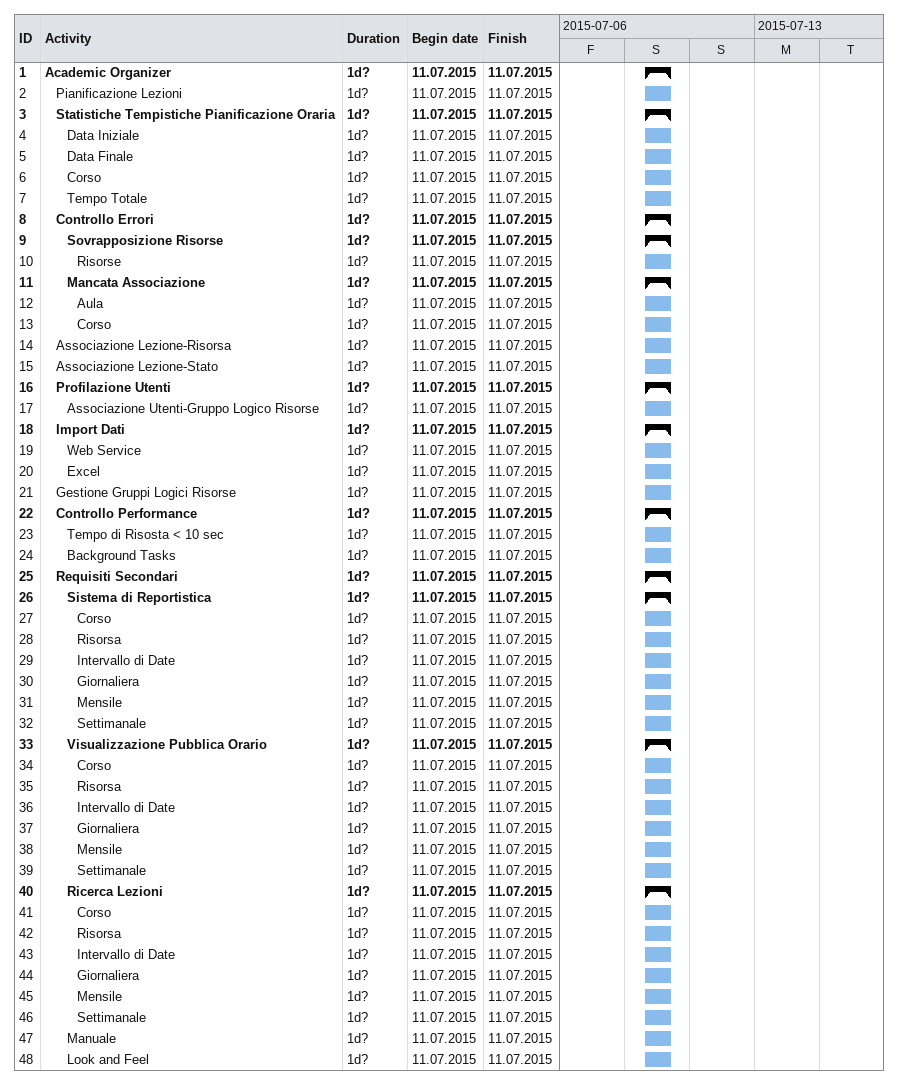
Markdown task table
| ID | Level | Task | Duration | Start | Finish |
|---|---|---|---|---|---|
| 1 | 1 | **Academic Organizer** | 1d? | 2015-07-11 | 2015-07-11 |
| 2 | 2 | Pianificazione Lezioni | 1d? | 2015-07-11 | 2015-07-11 |
| 3 | 2 | **Statistiche Tempistiche Pianificazione Oraria** | 1d? | 2015-07-11 | 2015-07-11 |
| 4 | 3 | Data Iniziale | 1d? | 2015-07-11 | 2015-07-11 |
| 5 | 3 | Data Finale | 1d? | 2015-07-11 | 2015-07-11 |
| 6 | 3 | Corso | 1d? | 2015-07-11 | 2015-07-11 |
| 7 | 3 | Tempo Totale | 1d? | 2015-07-11 | 2015-07-11 |
| 8 | 2 | **Controllo Errori** | 1d? | 2015-07-11 | 2015-07-11 |
| 9 | 3 | **Sovrapposizione Risorse** | 1d? | 2015-07-11 | 2015-07-11 |
| 10 | 4 | Risorse | 1d? | 2015-07-11 | 2015-07-11 |
| 11 | 3 | **Mancata Associazione** | 1d? | 2015-07-11 | 2015-07-11 |
| 12 | 4 | Aula | 1d? | 2015-07-11 | 2015-07-11 |
| 13 | 4 | Corso | 1d? | 2015-07-11 | 2015-07-11 |
| 14 | 2 | Associazione Lezione-Risorsa | 1d? | 2015-07-11 | 2015-07-11 |
| 15 | 2 | Associazione Lezione-Stato | 1d? | 2015-07-11 | 2015-07-11 |
| 16 | 2 | **Profilazione Utenti** | 1d? | 2015-07-11 | 2015-07-11 |
| 17 | 3 | Associazione Utenti-Gruppo Logico Risorse | 1d? | 2015-07-11 | 2015-07-11 |
| 18 | 2 | **Import Dati** | 1d? | 2015-07-11 | 2015-07-11 |
| 19 | 3 | Web Service | 1d? | 2015-07-11 | 2015-07-11 |
| 20 | 3 | Excel | 1d? | 2015-07-11 | 2015-07-11 |
| 21 | 2 | Gestione Gruppi Logici Risorse | 1d? | 2015-07-11 | 2015-07-11 |
| 22 | 2 | **Controllo Performance** | 1d? | 2015-07-11 | 2015-07-11 |
| 23 | 3 | Tempo di Risosta < 10 sec | 1d? | 2015-07-11 | 2015-07-11 |
| 24 | 3 | Background Tasks | 1d? | 2015-07-11 | 2015-07-11 |
| 25 | 2 | **Requisiti Secondari** | 1d? | 2015-07-11 | 2015-07-11 |
| 26 | 3 | **Sistema di Reportistica** | 1d? | 2015-07-11 | 2015-07-11 |
| 27 | 4 | Corso | 1d? | 2015-07-11 | 2015-07-11 |
| 28 | 4 | Risorsa | 1d? | 2015-07-11 | 2015-07-11 |
| 29 | 4 | Intervallo di Date | 1d? | 2015-07-11 | 2015-07-11 |
| 30 | 4 | Giornaliera | 1d? | 2015-07-11 | 2015-07-11 |
| 31 | 4 | Mensile | 1d? | 2015-07-11 | 2015-07-11 |
| 32 | 4 | Settimanale | 1d? | 2015-07-11 | 2015-07-11 |
| 33 | 3 | **Visualizzazione Pubblica Orario** | 1d? | 2015-07-11 | 2015-07-11 |
| 34 | 4 | Corso | 1d? | 2015-07-11 | 2015-07-11 |
| 35 | 4 | Risorsa | 1d? | 2015-07-11 | 2015-07-11 |
| 36 | 4 | Intervallo di Date | 1d? | 2015-07-11 | 2015-07-11 |
| 37 | 4 | Giornaliera | 1d? | 2015-07-11 | 2015-07-11 |
| 38 | 4 | Mensile | 1d? | 2015-07-11 | 2015-07-11 |
| 39 | 4 | Settimanale | 1d? | 2015-07-11 | 2015-07-11 |
| 40 | 3 | **Ricerca Lezioni** | 1d? | 2015-07-11 | 2015-07-11 |
| 41 | 4 | Corso | 1d? | 2015-07-11 | 2015-07-11 |
| 42 | 4 | Risorsa | 1d? | 2015-07-11 | 2015-07-11 |
| 43 | 4 | Intervallo di Date | 1d? | 2015-07-11 | 2015-07-11 |
| 44 | 4 | Giornaliera | 1d? | 2015-07-11 | 2015-07-11 |
| 45 | 4 | Mensile | 1d? | 2015-07-11 | 2015-07-11 |
| 46 | 4 | Settimanale | 1d? | 2015-07-11 | 2015-07-11 |
| 47 | 3 | Manuale | 1d? | 2015-07-11 | 2015-07-11 |
| 48 | 3 | Look and Feel | 1d? | 2015-07-11 | 2015-07-11 |
